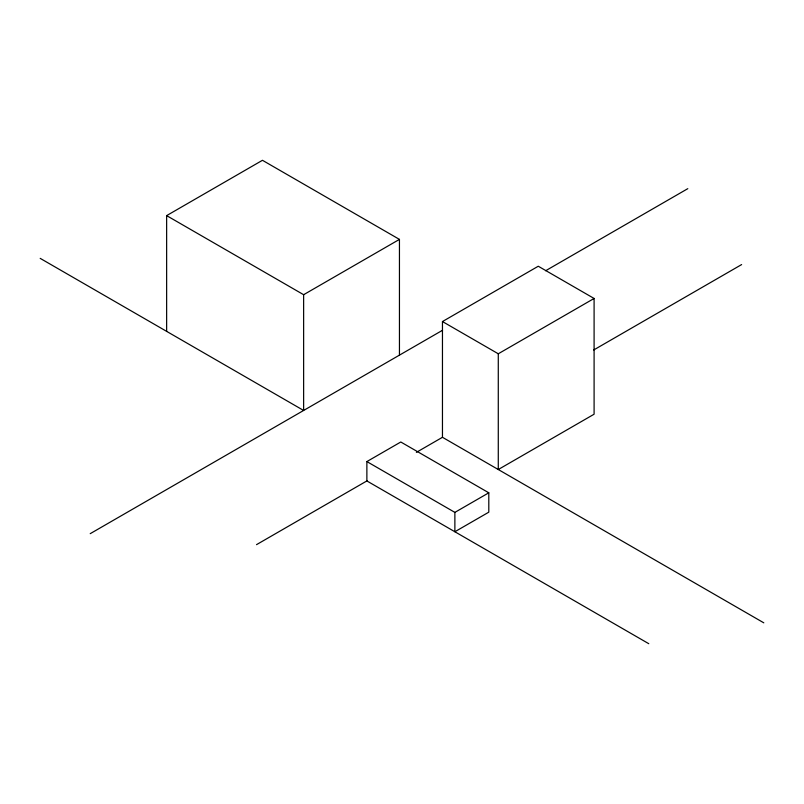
<?xml version="1.0" encoding="UTF-8"?>
<svg xmlns="http://www.w3.org/2000/svg" width="804" height="804" viewBox="0 0 804 804"><rect width="100%" height="100%" fill="white"/><g stroke="black" fill="none" stroke-linecap="round" stroke-linejoin="round"><path stroke-width="1.21" d="M166.639 331.369L166.639 215.623L262.456 160.297L399.447 239.391L399.447 355.137M166.639 215.623L303.631 294.706L399.447 239.391M763.8 622.829L442.461 437.296L442.461 321.55L538.268 266.235L594.096 298.465L594.096 414.211L498.279 469.526L498.279 353.78L594.096 298.465M90.219 533.665L442.542 330.263M545.635 270.737L687.802 188.659M366.875 461.576L400.794 441.999L488.802 492.802L488.802 512.168L454.873 531.745L454.873 512.389L366.875 461.576L366.875 480.943L648.778 643.702M256.526 544.65L367.428 480.611M416.361 452.371L442.461 437.296M593.674 349.991L741.63 264.576M454.873 512.389L488.802 492.802M442.461 321.55L498.279 353.78M40.2 258.365L303.631 410.462L303.631 294.706"/></g></svg>
